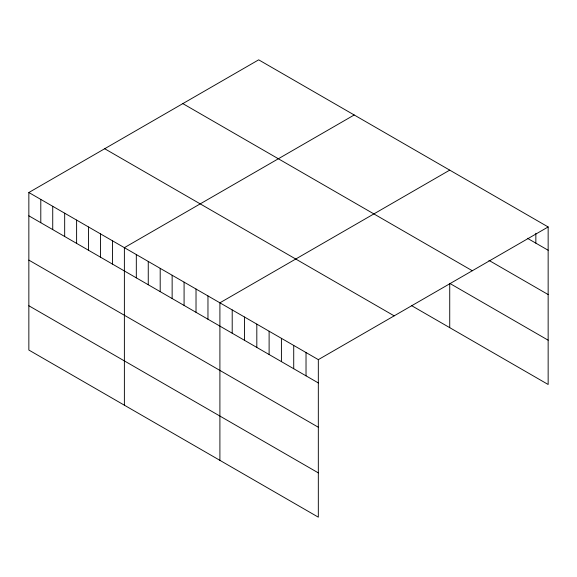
<?xml version="1.0" encoding="UTF-8"?>
<svg xmlns="http://www.w3.org/2000/svg" width="577" height="577" viewBox="0 0 577 577"><rect width="100%" height="100%" fill="white"/><g stroke="black" fill="none" stroke-linecap="round" stroke-linejoin="round"><path stroke-width="0.87" d="M28.85 192.516L318.324 359.644L318.324 517.172L28.85 350.044L28.85 192.516L258.676 59.828L548.15 226.956L548.15 384.484L411.668 305.687M354.199 114.974L124.38 247.663L124.38 405.198M449.728 170.128L219.902 302.817L219.902 460.352M318.324 359.644L548.15 226.956M527.392 238.272L548.15 250.252M488.943 260.371L548.15 294.551M182.83 103.615L472.311 270.743M548.15 340.192L449.728 283.365L449.728 327.664M104.689 148.729L394.17 315.857M28.85 215.812L318.324 382.94M28.85 260.112L318.324 427.24M28.85 305.752L318.324 472.88M535.845 233.296L535.845 243.155M306.026 352.54L306.026 375.843M293.722 345.435L293.722 368.739M281.417 338.331L281.417 361.635M269.113 331.227L269.113 354.53M256.815 324.123L256.815 347.426M244.511 317.025L244.511 340.322M232.206 309.921L232.206 333.225M207.965 295.922L207.965 319.225M196.021 289.027L196.021 312.33M184.085 282.139L184.085 305.435M172.141 275.243L172.141 298.54M160.197 268.348L160.197 291.652M148.26 261.453L148.26 284.757M136.316 254.558L136.316 277.862M112.436 240.768L112.436 264.071M100.499 233.88L100.499 257.176M88.555 226.985L88.555 250.288M76.611 220.089L76.611 243.393M64.674 213.194L64.674 236.498M52.731 206.299L52.731 229.603M40.794 199.404L40.794 222.708"/></g></svg>
